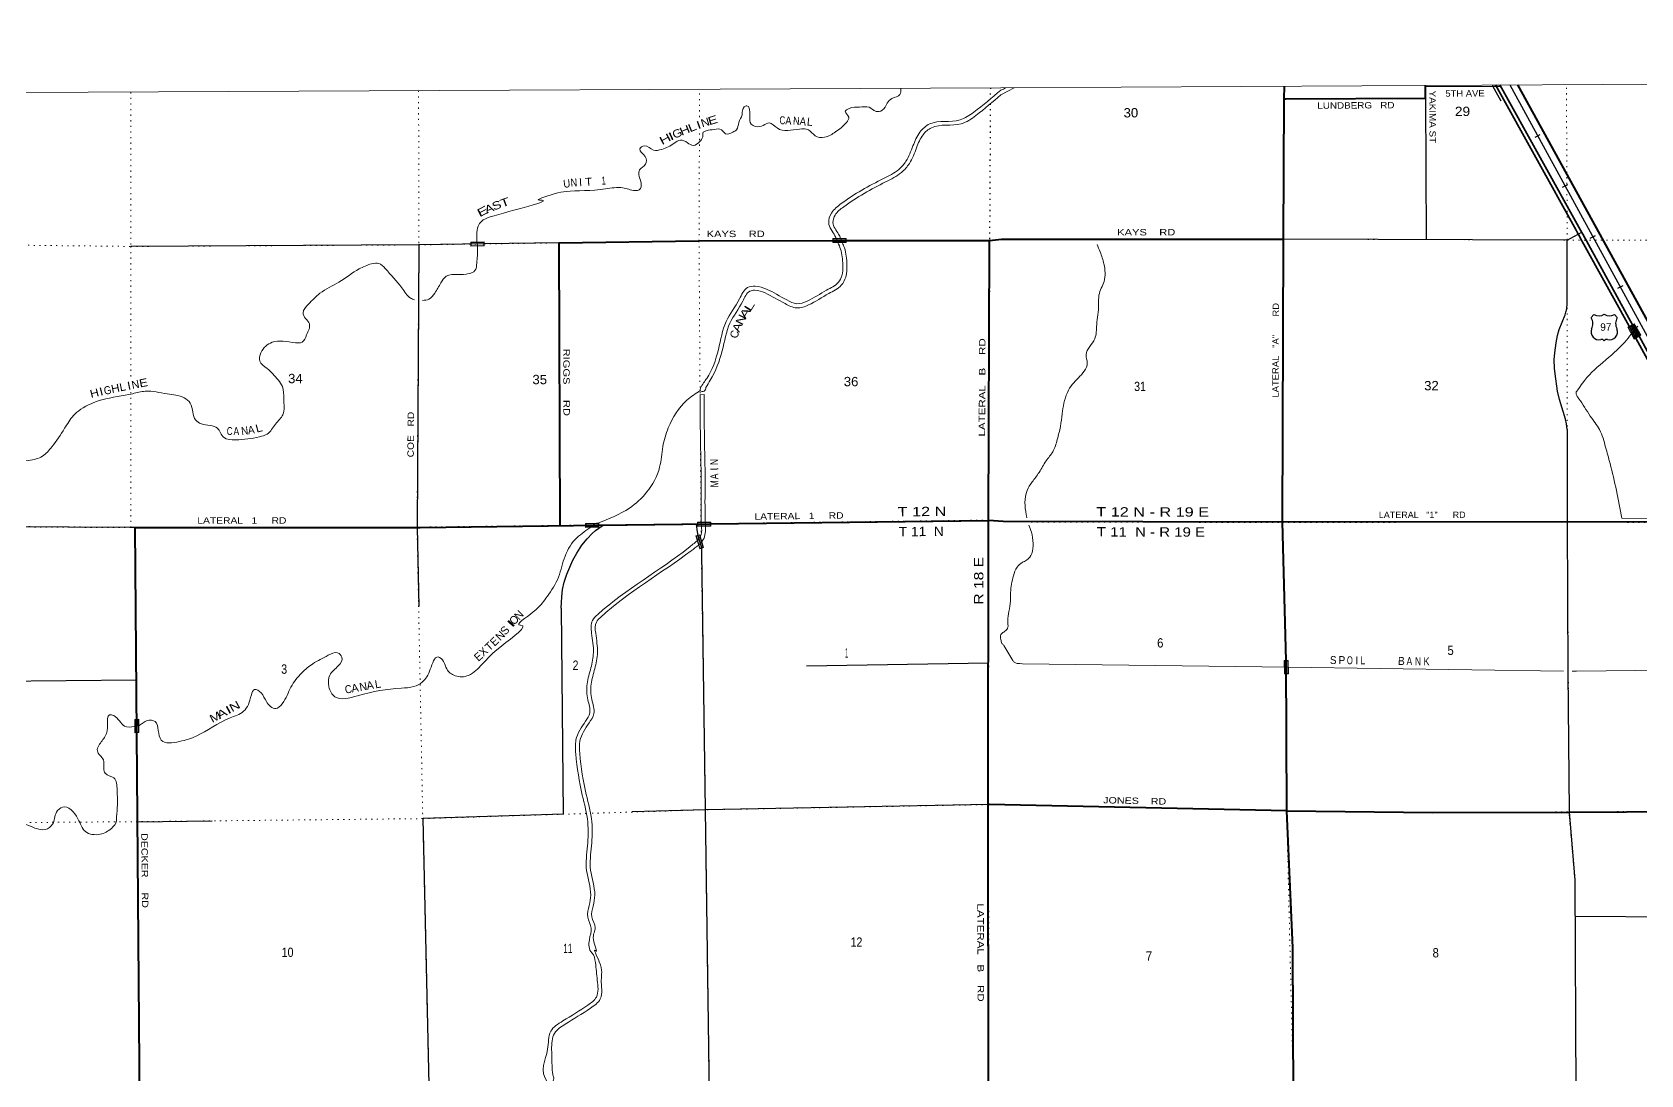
# Model space of a CAD drawing. Header units: feet. Extents: x -2 to 285336, y -549186 to -364975.
# Drawn here: x 108175 to 138328, y -384528 to -364975 of the extents above; entities that cross this region are included whole.
import ezdxf
from ezdxf.enums import TextEntityAlignment as Align

# ---------------------------------------------------------------- set-up
doc = ezdxf.new("R2010")
doc.units = ezdxf.units.FT
doc.header["$LTSCALE"] = 70
doc.linetypes.add('DOTTED', pattern=[1.5, 0.3, -1.2])
for name, color, linetype, lineweight in [('16', 7, 'Continuous', 25), ('20', 7, 'Continuous', 35), ('26', 7, 'Continuous', 40), ('27', 7, 'Continuous', 13), ('29', 7, 'Continuous', 25), ('31', 7, 'Continuous', 13), ('34', 7, 'Continuous', 25), ('39', 7, 'Continuous', 13), ('4', 7, 'Continuous', 13), ('41', 7, 'Continuous', 13), ('57', 7, 'Continuous', 13), ('6', 7, 'DOTTED', 25), ('61', 7, 'Continuous', 13), ('7', 7, 'DOTTED', 13)]:
    doc.layers.add(name, color=color, linetype=linetype, lineweight=lineweight)
doc.layers.add('30', color=7, linetype='Continuous')

msp = doc.modelspace()

# ---------------------------------------------------------------- linework, layer by layer
at = {"layer": '16'}
for p, q in [((137398.56, -370329.01), (137449.87, -370270.25)), ((137641.63, -370264.28), (137641.35, -370264.48)), ((137833.72, -370270.16), (137885.11, -370329.01))]:
    msp.add_line(p, q, dxfattribs=at)
for centre, radius, start, end in [((137540.95, -370112.59), 182.07, 239.97227, 303.45418), ((137742.73, -370113.09), 181.52, 236.33975, 300.08743), ((137742.72, -370112.59), 182.07, 236.54582, 236.59441), ((137544.77, -370594.54), 151.42, 159.09177, 283.81923), ((137205.58, -370439.64), 222.05, 332.97043, 29.75871), ((137738.89, -370594.54), 151.42, 256.18077, 20.90823), ((138078.08, -370439.64), 222.05, 150.24129, 207.02957)]:
    msp.add_arc(centre, radius, start, end, dxfattribs=at)
for centre, major_axis, start_param, end_param in [((137600.11, -370793.36), (-19.56, 51.67), 4.95877769, 6.28318531), ((137683.56, -370793.36), (19.56, 51.67), 0, 1.32637542)]:
    msp.add_ellipse(centre, major_axis=major_axis, ratio=0.929097, start_param=start_param, end_param=end_param, dxfattribs=at)
at = {"layer": '20'}
for points in [[(140113.5, -374171.64), (139666.84, -373355.27), (139558.7, -373136.9), (138237.01, -370713.97), (137193.05, -368833.86), (137183.45, -368816.31), (137165.59, -368783.86), (137140.55, -368738.34), (137132.57, -368723.85), (137112.89, -368688.34), (135602.42, -365964.81)], [(143160.9, -379585.2), (141746.72, -377000.45), (139612.15, -373099.03), (138296.7, -370679.14), (138169.81, -370462.83), (137239.5, -368762.48), (137197.55, -368686.33), (135687.61, -365964.31)]]:
    msp.add_lwpolyline(points, dxfattribs=at)
at = {"layer": '26'}
for p, q in [((131644.99, -366227.98), (131646.3, -365987.84)), ((143510.42, -379591.97), (136020.39, -365962.34)), ((126375.69, -374153.72), (126099.66, -374131.25)), ((131610.78, -374164.29), (126375.69, -374153.72)), ((131681.11, -376756.39), (131610.78, -374164.29)), ((131689.52, -379577.26), (131681.11, -376756.39)), ((131689.52, -379577.26), (126404.89, -379462.63))]:
    msp.add_line(p, q, dxfattribs=at)
for points in [[(131644.99, -366227.98), (131674.27, -366227.78), (134293.64, -366210.14), (134293.66, -365972.5)], [(126346.55, -368858.96), (131630.72, -368855.41), (131644.99, -366227.98)], [(118070.89, -374226.08), (118072.9, -374228.08), (118051.27, -368926.09), (120673.94, -368889.37), (123434.77, -368884.73)], [(123434.77, -368884.73), (126120.25, -368880.22), (126346.55, -368858.96)], [(126099.66, -374131.25), (126120.15, -368905.22), (126120.25, -368880.22)], [(131610.78, -374164.29), (131630.63, -368880.41), (131630.72, -368855.41)], [(118800.75, -374222.72), (120897.34, -374198.18), (126099.66, -374131.25)], [(126404.89, -379462.63), (126120.33, -379460.78), (126095.33, -379460.62), (126099.66, -374131.25)], [(140055.4, -374171.36), (136948.66, -374156.26), (131610.78, -374164.29)], [(110387.69, -409095.52), (110104.18, -374262.5), (115448.15, -374261.59), (118800.75, -374222.72)], [(126101.03, -384791.99), (126101, -384766.99), (126095.33, -379460.62)], [(131689.52, -379577.26), (134420.53, -379610.53), (136985.57, -379599.59), (142364.25, -379569.75)], [(131816.85, -384938.21), (131805.08, -382148.54), (131689.52, -379577.26)]]:
    msp.add_lwpolyline(points, dxfattribs=at)
at = {"layer": '29'}
for p, q in [((135614.6, -365986.78), (135699.91, -365986.49)), ((134293.64, -366210.14), (134302.51, -368860.91)), ((136947.9, -368872.99), (137154.07, -368762.91)), ((137154.06, -368762.92), (137220.27, -368727.57)), ((118051.27, -368926.09), (116646.87, -368946.58)), ((136947.9, -368872.99), (131630.72, -368855.41)), ((136948.98, -370064.32), (136947.9, -368872.99)), ((120620.84, -374204.77), (120640.34, -374347.67)), ((126097.49, -376806.13), (122687.2, -376865.22)), ((110148.49, -379780.67), (111547.63, -379764.11)), ((137101.25, -381555.74), (139642.34, -381566.59))]:
    msp.add_line(p, q, dxfattribs=at)
for points in [[(134293.66, -365991.2), (135556.55, -365986.97), (135614.6, -365986.78)], [(135709.83, -366266.3), (135556.55, -365986.97), (135544.59, -365965.15)], [(116646.87, -368946.58), (115422.47, -368964.44), (110024.38, -368993.58)], [(115422.47, -368964.44), (115389.96, -374263.72), (115419.96, -375743.77)], [(136948.78, -372428.08), (136935.37, -372317.18), (136916.32, -372229.74), (136803.17, -371866.58), (136768.43, -371709.65), (136719.14, -371382.36), (136707.95, -371279.24), (136705.69, -371117.83), (136713.54, -370987.81), (136741.55, -370803.98), (136767.32, -370660.51), (136799.8, -370552.91), (136907.36, -370274.93), (136924.17, -370223.37), (136938.73, -370162.84), (136948.98, -370064.32)], [(136948.78, -372428.08), (136948.66, -374156.26), (136960.65, -376984.11), (136987.56, -379596.88), (137090.13, -380876.61), (137111.85, -384864.6)], [(110104.18, -374262.5), (110025.92, -374266.68), (106475.94, -374243.77)], [(118088.37, -375776.06), (118103.1, -375566.18), (118115.96, -375428.86), (118145.98, -375291.55), (118197.45, -375137.08), (118308.95, -374875.33), (118381.86, -374746.6), (118480.49, -374596.41), (118574.84, -374476.26), (118669.19, -374377.57), (118733.52, -374321.79), (118879.24, -374221.81)], [(120640.34, -374347.67), (120652.67, -374413.51), (120720.22, -374646.29), (120723.43, -374688.13), (120720.55, -374740.64)], [(120720.55, -374740.64), (120789.73, -379557.91), (120863.7, -384905.21)], [(118088.37, -375776.06), (118127.49, -379640.21), (115496.34, -379723.49), (115616.27, -384990.31)], [(110129.75, -377130.01), (104851.06, -377175.67), (104860.55, -379048.42)], [(126095.33, -379460.62), (120789.73, -379557.91), (119420, -379598.99)]]:
    msp.add_lwpolyline(points, dxfattribs=at)
at = {"layer": '31'}
for p, q in [((116396.21, -368913.38), (116646.17, -368909.05)), ((116646.17, -368909.05), (116647.47, -368984.04)), ((120687.47, -374400.28), (120758.81, -374639.88)), ((120758.81, -374639.88), (120686.93, -374661.28))]:
    msp.add_line(p, q, dxfattribs=at)
for points in [[(116647.47, -368984.04), (116397.51, -368988.37), (116396.21, -368913.38)], [(120686.93, -374661.28), (120615.59, -374421.68), (120687.47, -374400.28)]]:
    msp.add_lwpolyline(points, dxfattribs=at)
for points in [[(116638.31, -368917.18), (116639.33, -368976.18), (116405.36, -368980.23), (116404.34, -368921.23)], [(120625.53, -374427.06), (120682.08, -374410.22), (120748.86, -374634.49), (120692.31, -374651.33)]]:
    msp.add_lwpolyline(points, close=True, dxfattribs=at)
at = {"layer": '34'}
for p, q in [((136346.13, -366944.48), (136443.2, -366891.46)), ((136862.34, -367884.24), (136959.42, -367831.23)), ((137380.49, -368838.43), (137477.56, -368785.41)), ((137896.7, -369778.2), (137993.78, -369725.18))]:
    msp.add_line(p, q, dxfattribs=at)
at = {"layer": '34', "lineweight": 13}
msp.add_lwpolyline([(135874.41, -365963.68), (143996.88, -380836.26), (144248.6, -381259.45)], dxfattribs=at)
at = {"layer": '34'}
msp.add_lwpolyline([(135875.39, -365963.2), (143997.83, -380835.72), (144249.53, -381258.88), (144396.08, -381490.89), (144547.12, -381718.25), (144621.42, -381827.36), (144681.93, -381909.62), (144777.6, -382036.14), (144875.81, -382161.36), (144977.24, -382284.58), (145079.29, -382405.88), (145183.9, -382525.85), (145291.7, -382643.85), (145400.14, -382759.91), (145510.48, -382874), (145624.02, -382986.12), (158111.25, -394735.09)], dxfattribs=at)
at = {"layer": '39'}
for p, q in [((120694.3, -371774.6), (120769.26, -371769.55)), ((126388.39, -376477.08), (126553.94, -376758.06)), ((131726.01, -376885.01), (136877.75, -376956.55))]:
    msp.add_line(p, q, dxfattribs=at)
for points in [[(126331.14, -366148.25), (126465.37, -366079.67), (126579.45, -366016.22)], [(137973.22, -374088.95), (139427.82, -374094.93), (139428.96, -374094.81)], [(126687.14, -376817.5), (126739.22, -376819.63), (131726.01, -376885.01)], [(137041.98, -376958.83), (137118.9, -376959.9), (141578.82, -376908.85)]]:
    msp.add_lwpolyline(points, dxfattribs=at)
for centre, radius, start, end in [((125220.35, -363650.16), 2656.9, 294.72883, 296.98366), ((126841.92, -376505.29), 383.15, 221.27451, 229.90556), ((126678.98, -376625.45), 192.22, 244.13994, 272.43439)]:
    msp.add_arc(centre, radius, start, end, dxfattribs=at)
for points in [[(124460.14, -366027.95), (124441.57, -366142.61), (124289.25, -366219.29), (124203.19, -366305.87), (124109.22, -366440.71), (123994.88, -366461.04), (123862.24, -366382.94), (123683.63, -366381.29), (123487.03, -366405.81), (123416.94, -366462.22), (123481.43, -366568.6), (123437.54, -366669.16), (123233.31, -366846.42), (123026.87, -366947.33), (122850.2, -366917.54), (122727.51, -366807.27), (122558.9, -366791.54), (122137.43, -366772.31), (121988.69, -366678.16), (121876.43, -366722.6), (121740.03, -366744.99), (121651.61, -366698.95), (121627.13, -366544.26), (121570.46, -366355.48), (121522.35, -366377.68), (121480.58, -366522.46), (121420.76, -366671.29), (121378.96, -366804), (121306.84, -366850.37), (121172.46, -366878.78), (121098.02, -366806.59), (120959.54, -366798.84), (120807.09, -366825.27), (120752.98, -366853.52), (120743.16, -366935.93), (120685.21, -367030.5), (120569, -367101.07), (120458.49, -367049.05), (120325.92, -366999.08), (120209.68, -367059.61), (119975.19, -367172.62), (119822.71, -367189.01), (119649.92, -367104.96), (119563.78, -367165.43), (119664.49, -367307.9), (119672.88, -367450.56), (119560.78, -367559.31), (119544.95, -367645.75), (119589.5, -367800.4), (119555.72, -367931.09), (119475.49, -367945.32), (119246.59, -367893.54), (118919.54, -367916.31), (118183.19, -367964.04), (117956.54, -368008.72), (117681.91, -368123.83), (117683.92, -368123.82), (116761.63, -368441.21), (116597.29, -368523.94), (116535.31, -368612.49), (116507.62, -368769.29), (116523.12, -368988.13)], [(126331.72, -366063.25), (125823.07, -366475.38), (125566.58, -366620.59), (124998.86, -366696.11), (124814.64, -366851.22), (124684.87, -367108.71), (124553.16, -367396.35), (124419.1, -367549.35), (124134.58, -367718.74), (123341.12, -368190.6), (123158.97, -368367.82), (123105.26, -368552.81), (123222.28, -368795.72), (123279, -368923.03)], [(126331.14, -366148.25), (125865.44, -366537.58), (125590.88, -366693.02), (125030.43, -366767.57), (124874.7, -366898.7), (124752.48, -367141.21), (124616.79, -367437.54), (124467.68, -367607.71), (124172.93, -367783.19), (123387.07, -368250.53), (123225.47, -368407.76), (123185.29, -368546.14), (123290.61, -368764.76), (123360.82, -368923.24)], [(116523.11, -368987.96), (116524.36, -369036.53), (116509, -369303.83), (116473.24, -369446.59), (116363.02, -369503.08), (116160.38, -369521.58), (115937.71, -369550.17), (115835.68, -369674.97), (115721.8, -369870.14), (115611.72, -369982.9), (115489.32, -370005.57)], [(123278.99, -368923.01), (123327.27, -369042.69), (123370.16, -369335.99), (123350.63, -369545.03), (123284.73, -369667.75), (123066.36, -369812.88), (122701.67, -370020.62), (122509.14, -370067.23), (122318.32, -369997.29), (121940.53, -369795.1), (121725.66, -369737.26), (121583.25, -369765.68), (121431.29, -369979.01), (121183.54, -370401.53), (121038.4, -370924.31), (120819.05, -371467.34), (120703.14, -371652.46), (120695.23, -371698.7), (120769.5, -371706.58), (120804.6, -371635.8)], [(123360.82, -368923.24), (123400.08, -369022.26), (123445.67, -369334.02), (123423.89, -369567.13), (123341.91, -369719.8), (123105.72, -369876.77), (122729.6, -370091.02), (122504.68, -370145.48), (122287.57, -370065.9), (121912.73, -369865.29), (121723.12, -369814.25), (121627.09, -369833.41), (121494.31, -370019.82), (121253.19, -370431.02), (121109.53, -370948.46), (120886.12, -371501.55), (120804.6, -371635.8)], [(128136.35, -368955.45), (128193.42, -369096.17), (128265.32, -369322.69), (128265.77, -369650.24), (128171.43, -369906.16), (128164.76, -370087.06), (128129.46, -370461.1), (128091.35, -370726.64), (127998.15, -370868.01), (127929.12, -371023.26), (127952.34, -371177.82), (127895.33, -371330.97), (127670.59, -371581.86), (127579.45, -371731.25), (127514.78, -371932.69), (127482.18, -372131.88), (127447.87, -372369.26), (127389.54, -372614.86), (127307.02, -372842.56), (127179.96, -373014.33), (127049.21, -373230.33), (126918.2, -373410.17), (126823.13, -373569.64), (126782.7, -373795.01), (126808.49, -374023.9), (126820.45, -374085.86)], [(115341.73, -369997.15), (115266.5, -369961.5), (115103.46, -369768.91), (114791.48, -369407.83), (114674.84, -369311.61), (114538.41, -369319.93), (114303.86, -369414.86), (113925.22, -369662.81), (113568.56, -369872.54), (113352.36, -370077.96), (113252.44, -370238.93), (113298.86, -370343.33), (113371.38, -370447.68), (113319.72, -370650.75), (113233.79, -370789.59), (113109.4, -370799.89), (112673.91, -370790.73), (112553.69, -370863.32), (112463.71, -370988.1), (112442.04, -371144.89), (112582.86, -371281.25)], [(138269.63, -370486.05), (138259.71, -370502.78), (138147.88, -370639.71)], [(138147.88, -370639.71), (138025.22, -370789.91), (137234.78, -371557.5), (137141.51, -371688.83), (137113.78, -371735.26), (137126.22, -371789.42), (137166.78, -371849.4), (137379.79, -372173.32), (137554.19, -372429.21), (137666.94, -372755.9), (137751.47, -373062.71), (137973.22, -374088.95)], [(112582.86, -371281.25), (112786.1, -371495.86), (112866.69, -371620.29), (112891.38, -371857.37), (112874.07, -372148.79), (112736.06, -372325.91), (112582.02, -372511.11), (112433.65, -372563.66), (111988.3, -372620.84), (111763.42, -372573.07), (111646.59, -372402.5), (111516.02, -372350.52), (111335.32, -372316.73), (111242.85, -372252.61), (111137.68, -371935.31), (111021.02, -371831.06), (110705.77, -371759.36), (110294.26, -371707.95), (110059.59, -371754.65), (109483.95, -371870.38), (109087.07, -372048.03), (108948.91, -372166.88), (108782.96, -372404.35), (108541.05, -372754.51), (108368.91, -372925.67), (108112.26, -373008.59), (107899.55, -373013.05), (107686.59, -372917.02), (107479.83, -372893.33), (107194.94, -372920.04), (106888.24, -373047.27), (106691.95, -373192.36), (106554.09, -373429.77), (106368.53, -373844.13), (106212.36, -373981.1), (106024.03, -374100.05), (105946.07, -374216.76), (105825.87, -374295.38), (105593.27, -374366.19), (105312.38, -374390.88), (105274.63, -374535.65), (105194.77, -374694.57), (105030.47, -374795.38), (104858.03, -374847.98), (104633.17, -374806.24), (104410.58, -374871.01), (104256.1, -374885.39), (104221.72, -374780.96), (104275.39, -374583.92), (104238.96, -374463.42), (104134.7, -374499.8), (104018.66, -374634.68), (103892.31, -374665.08), (103683.39, -374581.11), (103450.68, -374609.72), (103230.22, -374716.68), (102913.29, -374771.59), (102664.3, -374713.82), (102627.9, -374603.37), (102715.83, -374462.52), (102621.08, -374291.9), (102494.21, -374119.34), (102329.84, -374194.03), (102147.68, -374367.22), (102037.62, -374490.03), (101923.23, -374488.26), (101880.87, -374403.94), (101864.47, -374267.33), (101806.13, -374211.18), (101707.76, -374197.31), (101539.34, -374255.93), (101305.02, -374435.27), (101255.32, -374618.24), (101336.28, -374887.35), (101344.89, -375112.41), (101184.62, -375219.24), (100986.11, -375277.93), (100777.43, -375288.4), (100524.75, -375355.24), (100234.05, -375462.34), (100118.03, -375607.26), (100058.29, -375788.25), (100034.49, -375896.81), (100107.15, -376057.43), (100057.37, -376210.26), (99835.05, -376373.49), (99682.66, -376424.04), (99515.91, -376348.02), (99454.04, -376480.78), (99456.54, -376671.68), (99374.61, -376806.49)], [(120697.77, -371696.45), (120448.86, -371876.04), (120099.01, -372393.22), (119995.57, -372747.11), (119936.36, -373133.07), (119692.75, -373603.81), (119368.42, -373899.88), (118780.65, -374181.95)], [(120694.26, -371770.2), (120701.29, -372581.4), (120713.57, -373373.3), (120713.57, -374026.47), (120719.56, -374240.16)], [(120769.26, -371769.55), (120776.28, -372580.49), (120788.57, -373372.72), (120788.57, -374029.2), (120794.98, -374239.43)], [(118780.65, -374181.95), (118731.38, -374191.45), (118686.35, -374225.77), (118627.38, -374271.9), (118352.51, -374488.75), (118146.74, -374848.89), (118021.34, -375245.03), (117805.49, -375589.11), (117567.36, -375846.82), (117325.18, -376096.5), (117327.19, -376096.5), (116977, -376483.05), (116606.65, -376831.46), (116354.33, -377036.96), (116103.51, -377045.51), (115944.64, -376917.22), (115886.09, -376776.67), (115785.53, -376692.48), (115637.62, -376921.87), (115487.74, -377163.32), (115327.42, -377248.05), (115096.71, -377276.66), (114274.31, -377419.02), (113848.93, -377437.97), (113736.07, -377249.31), (113755.57, -377030.22), (113915.66, -376855.06), (113981.47, -376696.17), (113900.99, -376613.95), (113724.51, -376660.53), (113435.95, -376819.87), (113229.69, -376987.09), (113025.69, -377256.79), (112861.94, -377568.61), (112739.77, -377661.3), (112564.83, -377525.01), (112466.09, -377366.45), (112341.5, -377300.39), (112283.58, -377405.01), (112227.85, -377583.98), (112137.87, -377710.76), (111883.34, -377835.88), (111252.08, -378174.78), (110935.28, -378277.91), (110594.07, -378252.49), (110539.42, -378069.73), (110478.79, -377905.07), (110332.24, -377881.26), (110179.97, -377976.02), (110096.52, -377996.47)], [(120719.56, -374240.16), (120715.93, -374396.62), (120641.21, -374511.25)], [(120794.98, -374239.43), (120754.91, -374490.77), (120666.16, -374595.19)], [(126856.94, -374220.6), (126905.2, -374350.71), (126934.86, -374561.49), (126914.22, -374750.53), (126812.88, -374875.89), (126732.99, -374920.71), (126635.38, -375007.86), (126568.4, -375169.12), (126514.6, -375483.01), (126506.16, -375694.07), (126473.48, -375883.21), (126462.7, -376050.08), (126457.5, -376158.63), (126387.17, -376225.97)], [(120641.21, -374511.25), (120480.06, -374643.15), (118775.54, -375894.58), (118677.5, -376007.32), (118662.07, -376248.5), (118695.1, -376608.14), (118647.69, -376897.62), (118576.21, -377195.18), (118591.03, -377494.57), (118625.78, -377741.68), (118547.91, -377894.56), (118368.22, -378248.62), (118364.87, -378507.86), (118487.28, -379285.31), (118588.92, -379791.51), (118584.03, -380231.61), (118567.17, -380695.86), (118644.62, -381157.9), (118615.02, -381352.89), (118589.49, -381569.97), (118652.23, -381776.83), (118618.67, -381993.93), (118663.45, -382239.01), (118665.47, -382241.01), (118732.16, -382423.74), (118767.12, -382753.24), (118749.88, -383070.79), (118591.73, -383219.82), (118122.92, -383518.2), (117894.65, -383711.58), (117837.32, -384047.3), (117842.97, -384682.31), (117933.48, -384762.5), (117931.29, -384692.17), (117953.12, -384597.68), (117936.72, -384531.77), (117923.84, -384449.27)], [(120666.16, -374595.19), (120527.89, -374701.08), (118826.66, -375950.09), (118750.73, -376037.41), (118737.29, -376247.46), (118770.66, -376610.81), (118721.26, -376912.46), (118651.65, -377202.23), (118665.77, -377487.48), (118703.34, -377754.65), (118614.77, -377928.55), (118442.99, -378267.02), (118439.95, -378502.47), (118561.12, -379272.09), (118664, -379784.47), (118659.01, -380233.39), (118642.4, -380690.97), (118720.57, -381157.31), (118689.36, -381362.9), (118665.81, -381563.18), (118728.96, -381771.41), (118694.72, -381992.89), (118732.99, -382202.32), (118730.17, -382199.53), (118805.77, -382406.67), (118842.34, -382751.3), (118823.14, -383104.8), (118637.99, -383279.28), (118167.5, -383578.73), (117963.98, -383751.14), (117912.38, -384053.33), (117923.84, -384449.27)], [(126387.17, -376225.97), (126334.72, -376272.41), (126332.18, -376367.42), (126353.05, -376436.37), (126388.39, -376477.08)], [(110096.52, -377996.47), (109907.08, -377988.63), (109703.89, -377792.11), (109623.59, -377780.22), (109585.9, -377949.1), (109544.35, -378178.28), (109424.39, -378353.35), (109396.56, -378453.89), (109509.37, -378622.46), (109515.8, -378783.21), (109544.13, -378873.59), (109704.89, -378959.67), (109767.68, -379182.6), (109770.54, -379514.17), (109755.09, -379749.32), (109755.11, -379755.35), (109659.17, -379906.27), (109450.75, -380017.22), (109173.69, -379967.55), (109032.6, -379726.69), (108743.06, -379506.23), (108628.93, -379604.93), (108559.27, -379828.14), (108421.06, -379926.89), (108023.45, -379823.21), (107746.51, -379819.76), (107437.45, -379810.34), (107059.87, -379688.53), (106423.18, -379476.82), (106286.47, -379380.64), (106300.11, -379221.86), (106303.67, -379045.01), (106212.56, -378733.72), (106212.42, -378677.45), (106069.45, -378488.84), (105985.28, -378531.22), (105893.89, -378889.1), (105846.79, -379303.17), (105781.4, -379624.84)]]:
    msp.add_spline(points, degree=3, dxfattribs=at)
at = {"layer": '4'}
msp.add_lwpolyline([(0, -366365.25), (31582.88, -366343.53), (63165.7, -366278.36), (94748.41, -366169.75), (126330.93, -366017.71), (157911.89, -365844.7), (189495.2, -365583.27), (221076.83, -365300.9), (252658.04, -364975.08), (254669.81, -547785.08), (222837.13, -548113.49), (191004.05, -548398.11), (159170.58, -548638.96), (127336.83, -548836), (95502.83, -548989.27), (63668.65, -549098.74), (31834.35, -549164.42), (0, -549186.32)], close=True, dxfattribs=at)
at = {"layer": '57'}
for p, q in [((138082.33, -370510.26), (138205.29, -370730.82)), ((138142.87, -370476.79), (138265.75, -370695.04)), ((138200.14, -370445.14), (138326.13, -370659.32))]:
    msp.add_line(p, q, dxfattribs=at)
for points in [[(138082.33, -370510.26), (138142.87, -370476.79), (138200.14, -370445.14)], [(138205.29, -370730.82), (138265.75, -370695.04), (138326.13, -370659.32)]]:
    msp.add_lwpolyline(points, dxfattribs=at)
for points in [[(138093.22, -370513.38), (138139.79, -370487.63), (138254.93, -370692.14), (138208.27, -370719.75)], [(138315.18, -370656.49), (138268.71, -370683.99), (138153.8, -370479.88), (138197.19, -370455.9)]]:
    msp.add_lwpolyline(points, close=True, dxfattribs=at)
at = {"layer": '6'}
msp.add_line((126135.3, -366018.78), (126134.24, -366221.5), dxfattribs=at)
for points in [[(126133.75, -366314.14), (126120.25, -368880.22), (126099.66, -374131.25), (126095.33, -379460.62), (126101.03, -384791.99), (126148.64, -388902.62)], [(126375.69, -374153.72), (126099.66, -374131.25), (120897.34, -374198.18), (118800.76, -374223.25)], [(126375.69, -374153.72), (131610.78, -374164.29), (136948.66, -374156.26)], [(136948.66, -374156.26), (137023.75, -374156.15), (142268.31, -374181.88), (144875.15, -374149.26), (147557.15, -374216.1), (149648.07, -374215.98)], [(118800.76, -374223.25), (115389.96, -374263.72), (110104.18, -374262.5), (110025.92, -374266.68), (105764.83, -374239.11)]]:
    msp.add_lwpolyline(points, dxfattribs=at)
at = {"layer": '61'}
for p, q in [((123182.2, -368847.34), (123432.2, -368847.34)), ((123432.2, -368847.34), (123432.2, -368922.34)), ((118548.8, -374187.72), (118798.78, -374184.65)), ((118798.78, -374184.65), (118799.7, -374259.64)), ((120645.68, -374162.85), (120895.67, -374161.55)), ((120895.67, -374161.55), (120896.06, -374236.55)), ((131716.47, -376756.92), (131721.09, -377006.88)), ((131720.65, -377006.88), (131645.67, -377008.27)), ((110174.24, -378111.44), (110099.24, -378112.03)), ((110172.28, -377861.45), (110174.24, -378111.44))]:
    msp.add_line(p, q, dxfattribs=at)
for points in [[(123432.2, -368922.34), (123182.2, -368922.34), (123182.2, -368847.34)], [(118799.7, -374259.64), (118549.72, -374262.71), (118548.8, -374187.72)], [(120896.06, -374236.55), (120646.06, -374237.85), (120645.68, -374162.85)], [(131646.11, -377008.27), (131641.49, -376758.31), (131716.47, -376756.92)], [(110099.24, -378112.03), (110097.28, -377862.04), (110172.28, -377861.45)]]:
    msp.add_lwpolyline(points, dxfattribs=at)
for points in [[(123424.2, -368914.34), (123424.2, -368855.34), (123190.2, -368855.34), (123190.2, -368914.34)], [(118790.88, -374192.74), (118556.89, -374195.61), (118557.61, -374254.61), (118791.6, -374251.74)], [(120887.71, -374169.58), (120653.71, -374170.8), (120654.01, -374229.81), (120888.02, -374228.59)], [(131653.95, -377000.11), (131649.63, -376766.15), (131708.62, -376765.06), (131712.94, -376999.02)], [(110105.33, -377869.97), (110164.34, -377869.5), (110166.18, -378103.5), (110107.17, -378103.97)]]:
    msp.add_lwpolyline(points, close=True, dxfattribs=at)
at = {"layer": '7'}
for p, q in [((120683.96, -366566.95), (120686.19, -366048.08)), ((110025.18, -371724.54), (110025.92, -374266.68)), ((110104.18, -374262.5), (110132.76, -378111.77)), ((120713.86, -374348.61), (120712.28, -374239.47))]:
    msp.add_line(p, q, dxfattribs=at)
for points in [[(131646.3, -365987.84), (131630.88, -368929.37), (131610.78, -374164.29), (131681.13, -376757.4)], [(136985.57, -379599.59), (136949.43, -374153.92), (136947.9, -368872.99), (136933.11, -365956.92)], [(110023.69, -366101.63), (110024.38, -368993.58), (110025.1, -371467.94)], [(115418.76, -366075.14), (115422.47, -368964.44), (115389.96, -374263.72), (115496.34, -379723.49), (115616.27, -384990.31), (115611.64, -388960.78)], [(120711.43, -374160.51), (120673.94, -368889.37), (120682.66, -366868.03)], [(94759.46, -368847.68), (99452.43, -368844.43), (104740.45, -368934.08), (110024.38, -368993.58), (115422.47, -368964.44), (116646.87, -368946.58)], [(116648.53, -368946.91), (120673.94, -368889.37), (123434.77, -368884.73)], [(123432.92, -368884.74), (126120.25, -368880.22), (126346.55, -368858.96)], [(126346.55, -368858.96), (131633.11, -368855.05), (136947.9, -368872.99), (142262.55, -368872.85), (143442.23, -368887.54)], [(120903.09, -387508.44), (120863.7, -384905.21), (120789.73, -379557.91), (120718.3, -374652.86)], [(131684.67, -377008.91), (131689.52, -379577.26), (131816.21, -384863.32), (131847.58, -390002.49)], [(110132.77, -378113.72), (110145.7, -379854.97), (110194.22, -385065.73), (110199.93, -390401.11), (110187.45, -395682.27)], [(126404.89, -379462.63), (126095.33, -379460.62), (120789.73, -379557.91), (118644.31, -379625.02)], [(134420.53, -379610.53), (131763.84, -379579.49), (126404.89, -379462.63)], [(142364.25, -379569.75), (142316.76, -379568.96), (137062.58, -379597.56), (134420.53, -379610.53)], [(137087.97, -390066.96), (137112.05, -384865.29), (137090.13, -380876.61), (136986.03, -379669.65), (136985.57, -379599.59)], [(118561.26, -379627.62), (115496.34, -379723.49), (110148.49, -379780.67), (104893.37, -379821.42)]]:
    msp.add_lwpolyline(points, dxfattribs=at)

# ---------------------------------------------------------------- texts
at = {"layer": '16'}
msp.add_text('97', height=140, dxfattribs=at).set_placement((137671.52, -370574.79), align=Align.CENTER)
at = {"layer": '27'}
for s, rotation, width, p in [('LUNDBERG   RD', 0.386, 1.15, (132264.62, -366412.23)), ('YAKIMA ST', 270.192, 1.15, (134363.94, -366071.44)), ('5TH AVE', 0.386, 1.1, (134664.24, -366185.53)), ('KAYS    RD', 0.096, 1.3, (120816.7, -368819.13)), ('KAYS    RD', 0.038, 1.3, (128512.5, -368787.37)), ('LATERAL   "A"       RD', 89.785, 1.1, (131538.31, -371827.37)), ('LATERAL   B    RD', 89.775, 1.35, (126036.49, -372557.4)), ('RIGGS     RD', 270.234, 1.3, (118128.52, -370909.5)), ('LATERAL   1     RD', 0.01, 1.2, (111271.06, -374192.3)), ('LATERAL   1     RD', 0.737, 1.2, (121714.59, -374118.17)), ('LATERAL   "1"      RD', 0.086, 1.05, (133416.03, -374087.63)), ('JONES    RD', 358.757, 1.25, (128249.46, -379435.67)), ('DECKER     RD', 270.496, 1.25, (110220.34, -379994.08)), ('LATERAL   B    RD', 270.061, 1.35, (125892.88, -381314.51))]:
    msp.add_text(s, height=120, rotation=rotation, dxfattribs=dict(at, width=width)).set_placement(p)
at = {"layer": '30', "width": 1.2}
msp.add_text('COE   RD', height=120, rotation=89.649, dxfattribs=at).set_placement((115328.02, -372949.36))
at = {"layer": '41'}
for s, rotation, width, p in [('I', 19.844, 1.4, (120693.62, -366784.3)), ('N', 17.302, 1.1, (120812.13, -366738.06)), ('E', 17.302, 1.35, (120954.23, -366695.59)), ('C', 1.672, 0.75, (122240.3, -366702.81)), ('A', 357.347, 0.85, (122346.68, -366707.96)), ('N', 357.428, 0.85, (122495.4, -366712.23)), ('A', 354.428, 0.9, (122614.04, -366721.33)), ('L', 353.592, 0.95, (122743.49, -366729.11)), ('H', 27.472, 1.45, (120073.24, -367046.31)), ('I', 24.929, 1.55, (120182.85, -366994.77)), ('G', 24.929, 1.15, (120296.23, -366941.58)), ('H', 22.387, 1.3, (120435.41, -366884.1)), ('L', 22.387, 1.35, (120575.02, -366826.59)), ('U', 6.553, 0.9, (118203.45, -367888.62)), ('N', 3.732, 0.85, (118333.36, -367870.2)), ('T', 3.685, 1.05, (118609.14, -367855.8)), ('1', 3.685, 0.65, (118892.17, -367833.77)), ('S', 21.321, 1.3, (116907.87, -368291.74)), ('T', 19.811, 1.45, (117060.57, -368237.12)), ('E', 27.261, 1.55, (116653.48, -368400.29)), ('A', 22.47, 1.25, (116768.29, -368352.61)), ('N', 63.56, 1.3, (121525.86, -370399.24)), ('A', 57.603, 1.5, (121599.91, -370282.68)), ('L', 57.603, 1.6, (121680.82, -370155.18)), ('A', 68.472, 1.25, (121459.58, -370536.74)), ('E', 10.908, 1.2, (110275.78, -371623.38)), ('H', 13.597, 1.15, (109359.31, -371817.14)), ('I', 13.525, 1.25, (109487.32, -371786.16)), ('G', 11.403, 0.9, (109603.73, -371763.06)), ('H', 11.403, 1.1, (109749.14, -371727.98)), ('L', 11.332, 1.05, (109884.1, -371700.9)), ('I', 11.332, 1.15, (110005.97, -371679.08)), ('C', 358.988, 0.75, (111876.09, -372530.27)), ('A', 1.236, 0.8, (112003.07, -372531.54)), ('N', 7.86, 0.9, (112168.52, -372523.61)), ('A', 8.058, 0.95, (112289.59, -372507.63)), ('L', 14.701, 1.15, (112444.91, -372470.52)), ('N', 90.947, 0.8, (121032.6, -373034.5)), ('A', 90.831, 0.8, (121035.85, -373305.58)), ('M', 90.831, 0.8, (121038.04, -373442.94)), ('I', 48.936, 2.15, (117206.65, -376112.99)), ('S', 359.204, 0.9, (132561.08, -376824.45)), ('P', 359.204, 0.95, (132723.43, -376826.7)), ('O', 359.204, 0.7, (132873.38, -376828.78)), ('L', 359.204, 0.8, (133117.07, -376830.06)), ('B', 359.204, 0.95, (133838.6, -376842.19)), ('A', 359.204, 0.8, (133988.55, -376844.26)), ('N', 359.204, 0.8, (134150.9, -376846.52)), ('K', 359.204, 0.85, (134309.7, -376848.72)), ('C', 10.344, 0.9, (114114.13, -377369.32)), ('M', 28.091, 1.25, (111643.12, -377883.18)), ('A', 28.091, 1.4, (111764.17, -377818.83)), ('I', 28.37, 1.65, (111888.98, -377748.34)), ('N', 28.37, 1.35, (112006.47, -377683.62))]:
    msp.add_text(s, height=150, rotation=rotation, dxfattribs=dict(at, width=width)).set_placement(p, align=Align.CENTER)
for s, rotation, p in [('I', 3.732, (118458.44, -367862.96)), ('C', 77.282, (121413.51, -370656.55)), ('N', 11.151, (110124.68, -371654.75)), ('I', 90.947, (121033.57, -373166.73)), ('O', 45.586, (117261.98, -376048.67)), ('N', 45.586, (117353.08, -375958.24)), ('N', 44.944, (117000.19, -376345.51)), ('S', 48.936, (117091.04, -376242.13)), ('E', 40.898, (116587.35, -376741.31)), ('X', 43.056, (116683.72, -376645.84)), ('T', 43.448, (116791.67, -376548.47)), ('E', 43.448, (116889.31, -376455.27)), ('I', 359.204, (133005.62, -376830.61)), ('A', 9.913, (114237.18, -377348.42)), ('N', 9.913, (114392.08, -377319.83)), ('A', 9.913, (114521.16, -377297.78)), ('L', 9.729, (114665.95, -377272.24))]:
    msp.add_text(s, height=150, rotation=rotation, dxfattribs=at).set_placement(p, align=Align.CENTER)
at = {"layer": '6'}
for s, rotation, width, p in [('T 12 N', 0.737, 1.3, (124398.34, -374057.62)), ('T 12 N - R 19 E', 359.884, 1.3, (128120.61, -374057.24)), ('T 11  N', 0.737, 1.1, (124419.23, -374432.05)), ('T 11  N - R 19 E', 359.884, 1.2, (128130.64, -374432.36)), ('R 18 E', 89.953, 1.25, (126003.89, -375710.18))]:
    msp.add_text(s, height=175, rotation=rotation, dxfattribs=dict(at, width=width)).set_placement(p)
at = {"layer": '7'}
for s, width, p in [('30', 1.05, (128633.79, -366574.85)), ('29', 1.1, (134842.96, -366549.61)), ('31', 0.85, (128831.02, -371705.52)), ('32', 1.05, (134267.21, -371692.48)), ('6', 0.9, (129262.37, -376515.7)), ('5', 0.9, (134704.03, -376655.35)), ('7', 0.9, (129051.21, -382390.24)), ('8', 0.9, (134424.74, -382327.18))]:
    msp.add_text(s, height=175, rotation=0.435, dxfattribs=dict(at, width=width)).set_placement(p)
for s, width, p in [('34', 1.05, (112972.4, -371557.76)), ('35', 1.05, (117552.24, -371577.02)), ('36', 1.05, (123388.22, -371615.11)), ('1', 0.4, (123410.1, -376703.31)), ('3', 0.85, (112843.64, -377006.93)), ('2', 0.85, (118304.63, -376934.49)), ('12', 0.85, (123515, -382126.78)), ('10', 0.85, (112852.1, -382317.23)), ('11', 0.65, (118131.42, -382245.58))]:
    msp.add_text(s, height=175, dxfattribs=dict(at, width=width)).set_placement(p)

doc.saveas('drawing.dxf')
